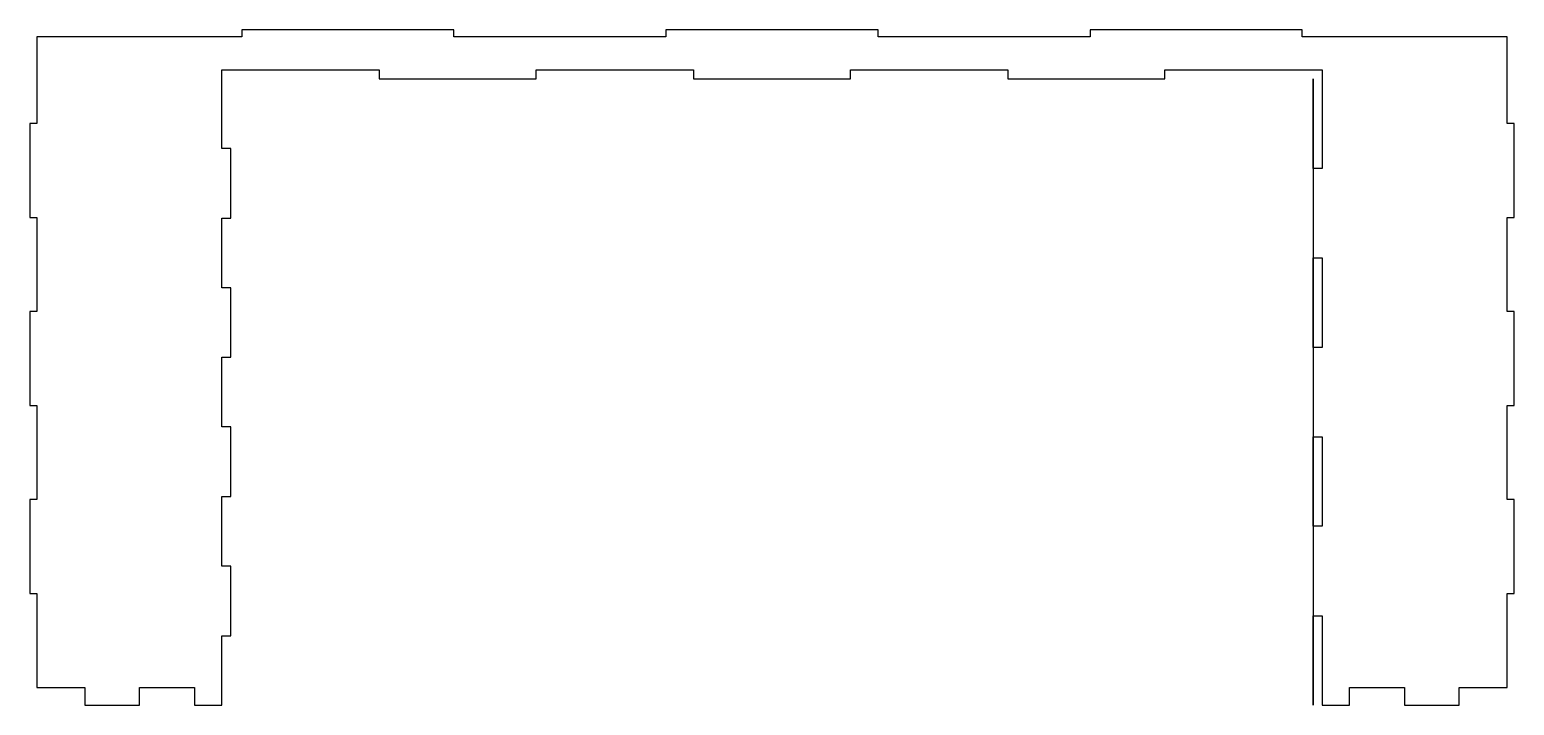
# Model space of a CAD drawing. Header units: millimetres. Extents: x -730 to 100, y 1222 to 1600.
import ezdxf

# ---------------------------------------------------------------- set-up
doc = ezdxf.new("R2010")
doc.units = ezdxf.units.MM
doc.layers.get('0').update_dxf_attribs({"linetype": 'CONTINUOUS'})

msp = doc.modelspace()

# ---------------------------------------------------------------- linework, layer by layer
for points in [[(-18.57, 1596), (-18.57, 1600), (-137.14, 1600), (-137.14, 1596), (-255.71, 1596), (-255.71, 1600), (-374.29, 1600), (-374.29, 1596), (-492.86, 1596), (-492.86, 1600), (-611.43, 1600), (-611.43, 1596), (-726, 1596), (-726, 1547.5), (-730, 1547.5), (-730, 1495), (-726, 1495), (-726, 1442.5), (-730, 1442.5), (-730, 1390), (-726, 1390), (-726, 1337.5), (-730, 1337.5), (-730, 1285), (-726, 1285), (-726, 1232.5), (-699.26, 1232.5), (-699.26, 1222.5), (-668.52, 1222.5), (-668.52, 1232.5), (-637.78, 1232.5), (-637.78, 1222.5), (-622.5, 1222.5), (-622.5, 1261.39), (-617.53, 1261.39), (-617.53, 1300.28), (-622.5, 1300.28), (-622.5, 1339.17), (-617.53, 1339.17), (-617.53, 1378.06), (-622.5, 1378.06), (-622.5, 1416.94), (-617.53, 1416.94), (-617.53, 1455.83), (-622.5, 1455.83), (-622.5, 1494.72), (-617.53, 1494.72), (-617.53, 1533.61), (-622.5, 1533.61), (-622.5, 1577.5), (-617.5, 1577.5), (-617.5, 1577.5), (-534.64, 1577.5), (-534.64, 1572.56), (-446.79, 1572.56), (-446.79, 1577.5), (-358.93, 1577.5), (-358.93, 1572.56), (-271.07, 1572.56), (-271.07, 1577.5), (-183.21, 1577.5), (-183.21, 1572.56), (-95.36, 1572.56), (-95.36, 1577.5), (-7.5, 1577.5), (-7.5, 1522.5), (-12.5, 1522.5), (-12.5, 1572.5), (-12.5, 1572.5), (-12.5, 1222.5), (-12.5, 1222.5), (-12.5, 1272.5), (-7.5, 1272.5), (-7.5, 1222.5), (7.78, 1222.5), (7.78, 1232.5), (38.52, 1232.5), (38.52, 1222.5), (69.26, 1222.5), (69.26, 1232.5), (96, 1232.5), (96, 1285), (100, 1285), (100, 1337.5), (96, 1337.5), (96, 1390), (100, 1390), (100, 1442.5), (96, 1442.5), (96, 1495), (100, 1495), (100, 1547.5), (96, 1547.5), (96, 1596)], [(-12.5, 1472.5), (-7.5, 1472.5), (-7.5, 1422.5), (-12.5, 1422.5)], [(-7.5, 1372.5), (-7.5, 1322.5), (-12.5, 1322.5), (-12.5, 1372.5)]]:
    msp.add_lwpolyline(points, close=True)

doc.saveas('drawing.dxf')
